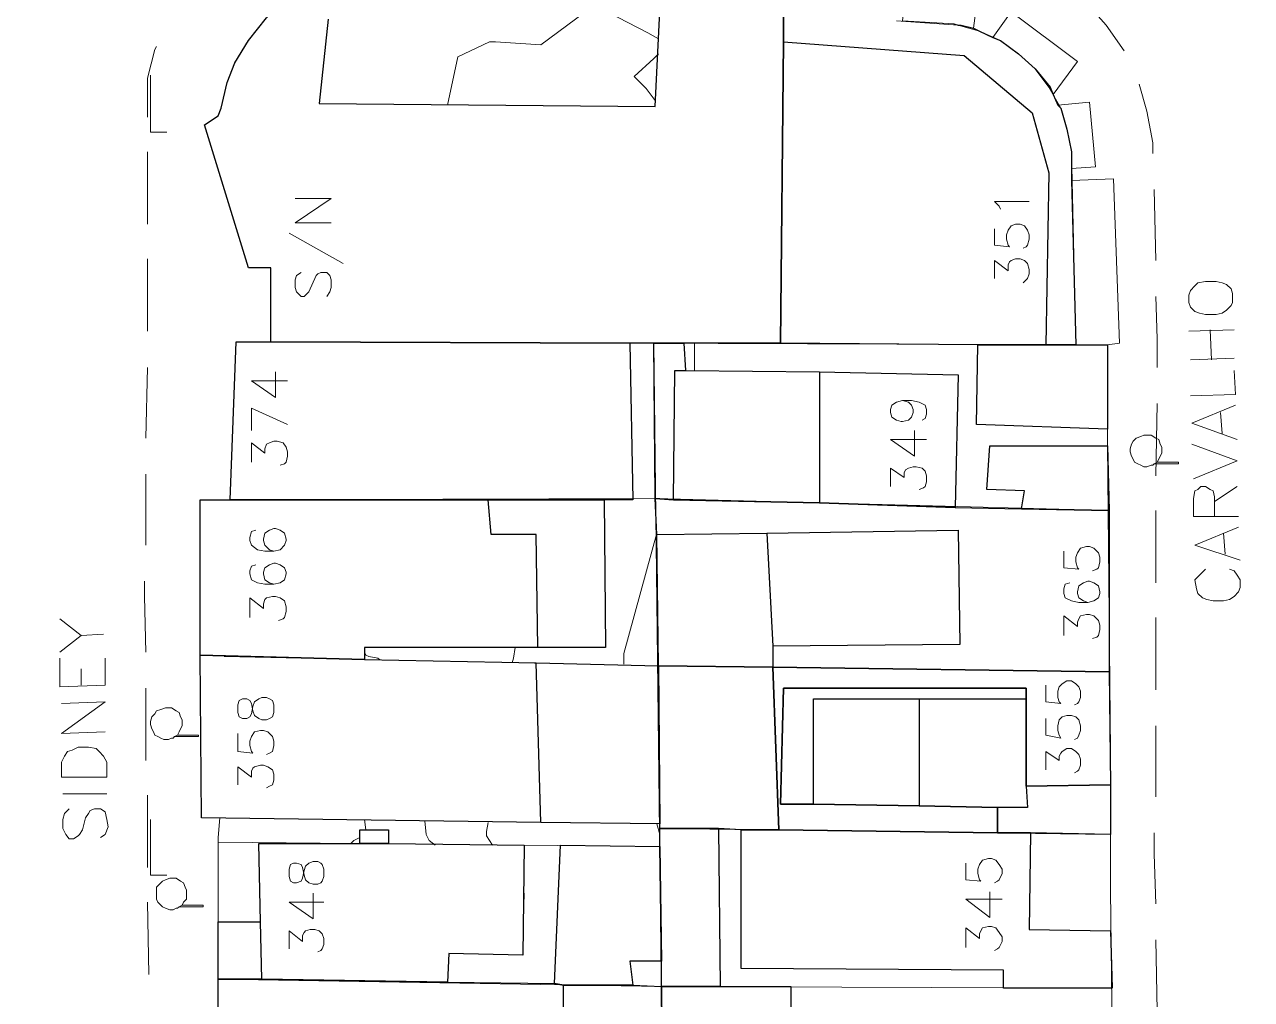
# Model space of a CAD drawing. Extents: x -2391 to 32076, y -11492 to 5852.
# Drawn here: x 4624 to 4692.9, y -1031.5 to -976.7 of the extents above; entities that cross this region are included whole.
import ezdxf

# ---------------------------------------------------------------- set-up
doc = ezdxf.new("R2010")
doc.units = 0
doc.header["$LTSCALE"] = 7
for name, color, linetype in [('ALVE-CT', 3, 'CONTINUOUS'), ('PDF_A101 - EDIFICACAO', 7, 'CONTINUOUS'), ('PDF_A103 - PROJECAO_1', 7, 'CONTINUOUS'), ('PDF_A104 - PROJECAO_2', 7, 'CONTINUOUS'), ('PDF_A120 - MARQUISE', 7, 'CONTINUOUS'), ('PDF_A123 - N DE PORTA', 7, 'CONTINUOUS'), ('PDF_A124 - MURO', 7, 'CONTINUOUS'), ('PDF_C301 - MEIO_FIO_2D', 7, 'CONTINUOUS'), ('PDF_C307 - TXT_NOME_LOGRADOURO', 7, 'CONTINUOUS'), ('PDF_F602 - ARVORE_ISOLADA', 7, 'CONTINUOUS'), ('PDF_I903 - POSTE', 7, 'CONTINUOUS'), ('PDF_N1401 - CURVA_MESTRA', 7, 'CONTINUOUS')]:
    doc.layers.add(name, color=color, linetype=linetype)

msp = doc.modelspace()

# ---------------------------------------------------------------- linework, layer by layer
at = {"layer": 'ALVE-CT'}
msp.add_circle((4550.796, -1271.53), 500, dxfattribs=at)
at = {"layer": 'PDF_A101 - EDIFICACAO', "lineweight": 30}
for points in [[(4641.047, -976.392), (4640.539, -981.133), (4659.419, -981.303), (4659.758, -974.022)], [(4666.616, -976.054), (4666.616, -977.662), (4666.446, -994.595), (4661.028, -994.595), (4659.335, -994.595), (4657.98, -994.595), (4637.83, -994.51), (4637.83, -990.362), (4636.56, -990.362), (4634.105, -982.319), (4634.867, -981.811), (4635.036, -981.387), (4635.375, -979.948), (4635.798, -978.848), (4636.56, -977.578), (4637.576, -976.308)], [(4676.183, -976.646), (4676.437, -976.731), (4676.606, -976.731), (4677.283, -976.9), (4677.622, -977.07), (4678.384, -977.408), (4678.807, -977.578), (4679.823, -978.34), (4680.754, -979.186), (4681.601, -980.202), (4681.77, -980.625), (4682.024, -981.218), (4682.194, -981.387), (4682.532, -982.573), (4682.786, -983.843), (4682.786, -984.774), (4682.786, -985.451), (4683.04, -994.68), (4681.347, -994.68), (4677.537, -994.68), (4666.446, -994.595), (4666.616, -977.662), (4666.616, -976.054)]]:
    msp.add_lwpolyline(points, dxfattribs=at)
for points in [[(4657.98, -994.595), (4658.149, -1003.4), (4656.541, -1003.4), (4650.022, -1003.4), (4635.544, -1003.4), (4635.883, -994.51), (4637.83, -994.51)], [(4676.437, -996.373), (4676.267, -1003.823), (4668.648, -1003.569), (4660.435, -1003.4), (4659.419, -1003.315), (4659.419, -1003.231), (4659.335, -994.595), (4661.028, -994.595), (4661.112, -996.119), (4668.648, -996.204)], [(4677.537, -994.68), (4681.347, -994.68), (4683.04, -994.68), (4684.818, -994.68), (4684.818, -999.421), (4677.453, -999.167)], [(4684.903, -1003.993), (4679.993, -1003.908), (4680.162, -1002.892), (4678.045, -1002.807), (4678.215, -1000.352), (4684.818, -1000.352)], [(4656.541, -1003.4), (4656.625, -1011.697), (4652.815, -1011.697), (4643.079, -1011.697), (4643.079, -1012.374), (4633.851, -1012.12), (4633.851, -1003.4), (4635.544, -1003.4), (4650.022, -1003.4)], [(4684.903, -1003.993), (4684.903, -1013.052), (4666.023, -1012.798), (4659.589, -1012.713), (4659.504, -1005.347), (4659.419, -1003.315), (4660.435, -1003.4), (4668.648, -1003.569), (4676.267, -1003.823), (4679.993, -1003.908)], [(4659.589, -1012.713), (4659.673, -1021.603), (4652.985, -1021.518), (4633.935, -1021.264), (4633.851, -1012.12), (4643.079, -1012.374), (4652.731, -1012.544)], [(4666.023, -1012.798), (4666.362, -1021.941), (4664.245, -1021.941), (4662.975, -1021.857), (4659.673, -1021.857), (4659.673, -1021.603), (4659.589, -1012.713)], [(4666.023, -1012.798), (4684.903, -1013.052), (4684.988, -1019.401), (4680.246, -1019.486), (4680.246, -1014.576), (4680.246, -1013.983), (4666.616, -1013.983), (4666.446, -1020.502), (4668.309, -1020.502), (4674.235, -1020.587), (4678.638, -1020.671), (4678.638, -1022.111), (4666.362, -1021.941)], [(4680.246, -1014.576), (4680.246, -1019.486), (4684.988, -1019.401), (4684.988, -1022.195), (4680.5, -1022.111), (4678.638, -1022.111), (4678.638, -1020.671), (4674.235, -1020.587), (4668.309, -1020.502), (4666.446, -1020.502), (4666.616, -1013.983), (4680.246, -1013.983)], [(4644.434, -1022.703), (4642.825, -1022.703), (4642.825, -1021.941), (4644.434, -1021.941)], [(4662.975, -1021.857), (4663.06, -1030.746), (4659.758, -1030.746), (4659.758, -1029.307), (4659.673, -1022.873), (4659.673, -1021.857)], [(4666.362, -1021.941), (4678.638, -1022.111), (4680.5, -1022.111), (4680.416, -1027.529), (4684.988, -1027.614), (4685.072, -1030.831), (4678.977, -1030.831), (4678.977, -1029.815), (4664.245, -1029.73), (4664.245, -1021.941)], [(4652.053, -1022.788), (4651.969, -1028.968), (4647.82, -1028.884), (4647.736, -1030.492), (4637.322, -1030.323), (4635.29, -1030.323), (4634.867, -1030.323), (4634.867, -1027.106), (4637.237, -1027.106), (4637.153, -1022.703), (4642.825, -1022.703), (4644.434, -1022.703)], [(4659.673, -1022.873), (4659.758, -1029.307), (4657.98, -1029.307), (4658.149, -1030.662), (4654.255, -1030.662), (4653.747, -1030.577), (4654.085, -1022.788)], [(4659.758, -1030.746), (4659.843, -1039.805), (4655.186, -1039.805), (4654.255, -1039.721), (4654.255, -1038.789), (4639.439, -1038.451), (4639.439, -1033.286), (4634.867, -1033.032), (4634.867, -1030.323), (4635.29, -1030.323), (4637.322, -1030.323), (4647.736, -1030.492), (4653.747, -1030.577), (4654.255, -1030.662), (4658.149, -1030.662)], [(4685.072, -1036.419), (4685.072, -1040.059), (4671.526, -1039.89), (4665.515, -1039.805), (4665.684, -1038.366), (4663.822, -1038.366), (4663.822, -1039.805), (4659.843, -1039.805), (4659.758, -1030.746), (4663.06, -1030.746), (4667.039, -1030.746), (4667.039, -1031.932), (4679.231, -1031.932), (4679.231, -1036.419)]]:
    msp.add_lwpolyline(points, close=True, dxfattribs=at)
at = {"layer": 'PDF_A103 - PROJECAO_1', "lineweight": 30}
for points in [[(4681.347, -994.68), (4677.537, -994.68), (4666.446, -994.595), (4666.616, -977.662), (4676.775, -978.424), (4680.585, -981.641), (4681.516, -985.028)], [(4661.112, -996.119), (4668.648, -996.204), (4668.648, -1003.569), (4660.435, -1003.4), (4660.52, -996.119)], [(4652.815, -1011.697), (4652.731, -1005.347), (4650.191, -1005.347), (4650.022, -1003.4), (4656.541, -1003.4), (4656.625, -1011.697)], [(4666.023, -1011.612), (4666.023, -1012.798), (4659.589, -1012.713), (4659.504, -1005.347), (4665.684, -1005.263), (4676.437, -1005.093), (4676.521, -1011.528)], [(4659.589, -1012.713), (4659.673, -1021.603), (4652.985, -1021.518), (4652.731, -1012.544)], [(4680.246, -1019.486), (4680.331, -1020.671), (4678.638, -1020.671), (4674.235, -1020.587), (4668.309, -1020.502), (4668.309, -1014.576), (4674.235, -1014.576), (4680.246, -1014.576)], [(4642.825, -1022.703), (4644.434, -1022.703), (4652.053, -1022.788), (4651.969, -1028.968), (4647.82, -1028.884), (4647.736, -1030.492), (4637.322, -1030.323), (4637.237, -1027.106), (4637.153, -1022.703)], [(4658.149, -1030.662), (4659.758, -1030.746), (4659.843, -1039.805), (4655.186, -1039.805), (4654.255, -1039.721), (4654.255, -1038.789), (4654.255, -1030.662)], [(4663.06, -1030.746), (4667.039, -1030.746), (4667.039, -1031.932), (4667.039, -1033.371), (4667.97, -1033.371), (4667.97, -1038.451), (4665.684, -1038.366), (4663.822, -1038.366), (4663.822, -1039.805), (4659.843, -1039.805), (4659.758, -1030.746)]]:
    msp.add_lwpolyline(points, close=True, dxfattribs=at)
at = {"layer": 'PDF_A104 - PROJECAO_2', "lineweight": 30}
for points in [[(4666.023, -1011.612), (4666.023, -1012.798), (4659.589, -1012.713), (4659.504, -1005.347), (4665.684, -1005.263)], [(4674.235, -1014.576), (4674.235, -1020.587), (4668.309, -1020.502), (4668.309, -1014.576)]]:
    msp.add_lwpolyline(points, close=True, dxfattribs=at)
at = {"layer": 'PDF_A120 - MARQUISE', "lineweight": 9}
for points in [[(4677.283, -976.9), (4676.606, -976.731), (4676.437, -976.731), (4676.183, -976.646), (4673.304, -976.477), (4673.473, -975.038), (4677.453, -975.63)], [(4681.77, -980.625), (4681.601, -980.202), (4680.754, -979.186), (4679.823, -978.34), (4678.807, -977.578), (4678.384, -977.408), (4679.4, -975.969), (4683.125, -978.763)], [(4682.786, -984.774), (4682.786, -983.843), (4682.532, -982.573), (4682.194, -981.387), (4682.024, -981.218), (4683.802, -981.049), (4684.141, -984.689)], [(4684.818, -994.68), (4683.04, -994.68), (4682.786, -985.451), (4685.157, -985.367), (4685.496, -994.595)]]:
    msp.add_lwpolyline(points, close=True, dxfattribs=at)
at = {"layer": 'PDF_A123 - N DE PORTA', "lineweight": 9}
for points in [[(4641.217, -987.822), (4639.185, -987.822), (4641.217, -986.467), (4639.185, -986.467)], [(4678.807, -987.06), (4678.723, -986.891), (4678.469, -986.637), (4680.416, -986.637)], [(4678.469, -988.161), (4678.469, -989.092), (4679.315, -989.177), (4679.231, -989.092), (4679.146, -988.753), (4679.146, -988.499), (4679.231, -988.245), (4679.4, -987.991), (4679.654, -987.907), (4679.908, -987.907), (4680.162, -987.991), (4680.331, -988.245), (4680.416, -988.499), (4680.416, -988.753), (4680.331, -989.092), (4680.246, -989.177), (4680.077, -989.261)], [(4638.846, -988.415), (4641.894, -990.108)], [(4678.469, -990.954), (4678.469, -989.938), (4679.231, -990.531), (4679.231, -990.192), (4679.315, -990.023), (4679.4, -989.938), (4679.654, -989.854), (4679.908, -989.854), (4680.162, -989.938), (4680.331, -990.108), (4680.416, -990.446), (4680.416, -990.7), (4680.331, -990.954), (4680.246, -991.039), (4680.077, -991.208)], [(4639.523, -990.616), (4639.269, -990.785), (4639.185, -991.039), (4639.185, -991.462), (4639.269, -991.716), (4639.523, -991.97), (4639.693, -991.97), (4639.862, -991.801), (4639.947, -991.716), (4640.031, -991.547), (4640.285, -990.954), (4640.37, -990.785), (4640.455, -990.7), (4640.624, -990.616), (4640.963, -990.616), (4641.132, -990.785), (4641.217, -991.039), (4641.217, -991.462), (4641.132, -991.716), (4640.963, -991.97)], [(4638.761, -996.712), (4636.729, -996.712), (4638.084, -997.643), (4638.084, -996.204)], [(4673.304, -997.812), (4673.643, -997.897), (4673.812, -998.066), (4673.897, -998.32), (4673.897, -998.49), (4673.812, -998.744), (4673.643, -998.913), (4673.304, -998.998), (4673.219, -998.998), (4672.965, -998.913), (4672.711, -998.744), (4672.627, -998.49), (4672.627, -998.32), (4672.711, -998.066), (4672.965, -997.897), (4673.304, -997.812), (4673.812, -997.812), (4674.235, -997.897), (4674.574, -998.066), (4674.659, -998.32), (4674.659, -998.574), (4674.574, -998.828), (4674.405, -998.913)], [(4638.761, -999.167), (4636.729, -998.236), (4636.729, -999.505)], [(4674.659, -1000.013), (4672.627, -1000.013), (4673.981, -1000.945), (4673.981, -999.505)], [(4636.729, -1001.283), (4636.729, -1000.183), (4637.491, -1000.775), (4637.491, -1000.521), (4637.576, -1000.267), (4637.745, -1000.183), (4637.999, -1000.098), (4638.169, -1000.098), (4638.507, -1000.183), (4638.677, -1000.437), (4638.761, -1000.691), (4638.761, -1000.945), (4638.677, -1001.283), (4638.592, -1001.368), (4638.338, -1001.453)], [(4672.627, -1002.638), (4672.627, -1001.622), (4673.389, -1002.13), (4673.389, -1001.876), (4673.473, -1001.707), (4673.643, -1001.622), (4673.897, -1001.537), (4674.066, -1001.537), (4674.405, -1001.622), (4674.574, -1001.791), (4674.659, -1002.045), (4674.659, -1002.384), (4674.574, -1002.638), (4674.489, -1002.723), (4674.235, -1002.807)], [(4636.983, -1005.093), (4636.729, -1005.178), (4636.645, -1005.517), (4636.645, -1005.686), (4636.729, -1005.94), (4637.068, -1006.194), (4637.491, -1006.279), (4637.999, -1006.279), (4638.338, -1006.194), (4638.592, -1005.94), (4638.677, -1005.686), (4638.677, -1005.601), (4638.592, -1005.263), (4638.338, -1005.093), (4638.084, -1005.009), (4637.999, -1005.009), (4637.745, -1005.093), (4637.491, -1005.263), (4637.407, -1005.601), (4637.407, -1005.686), (4637.491, -1005.94), (4637.745, -1006.194), (4637.999, -1006.279)], [(4682.363, -1006.279), (4682.363, -1007.21), (4683.21, -1007.295), (4683.125, -1007.21), (4683.04, -1006.871), (4683.04, -1006.617), (4683.125, -1006.363), (4683.294, -1006.109), (4683.633, -1006.025), (4683.802, -1006.025), (4684.056, -1006.109), (4684.31, -1006.363), (4684.395, -1006.617), (4684.395, -1006.871), (4684.31, -1007.21), (4684.226, -1007.295), (4683.972, -1007.379)], [(4636.983, -1007.041), (4636.729, -1007.125), (4636.645, -1007.379), (4636.645, -1007.549), (4636.729, -1007.887), (4637.068, -1008.057), (4637.491, -1008.141), (4637.999, -1008.141), (4638.338, -1008.057), (4638.592, -1007.887), (4638.677, -1007.549), (4638.677, -1007.464), (4638.592, -1007.21), (4638.338, -1007.041), (4638.084, -1006.956), (4637.999, -1006.956), (4637.745, -1007.041), (4637.491, -1007.21), (4637.407, -1007.464), (4637.407, -1007.549), (4637.491, -1007.887), (4637.745, -1008.057), (4637.999, -1008.141)], [(4682.702, -1008.057), (4682.448, -1008.141), (4682.363, -1008.395), (4682.363, -1008.649), (4682.448, -1008.903), (4682.786, -1009.072), (4683.21, -1009.157), (4683.718, -1009.157), (4684.056, -1009.072), (4684.31, -1008.903), (4684.395, -1008.649), (4684.395, -1008.565), (4684.31, -1008.226), (4684.056, -1008.057), (4683.802, -1007.972), (4683.718, -1007.972), (4683.464, -1008.057), (4683.21, -1008.226), (4683.125, -1008.565), (4683.125, -1008.649), (4683.21, -1008.903), (4683.464, -1009.072), (4683.718, -1009.157)], [(4636.645, -1010.004), (4636.645, -1008.903), (4637.407, -1009.496), (4637.407, -1009.242), (4637.491, -1008.988), (4637.576, -1008.903), (4637.915, -1008.819), (4638.084, -1008.819), (4638.338, -1008.903), (4638.592, -1009.072), (4638.677, -1009.411), (4638.677, -1009.665), (4638.592, -1010.004), (4638.507, -1010.088), (4638.253, -1010.173)], [(4682.363, -1011.02), (4682.363, -1009.919), (4683.125, -1010.512), (4683.125, -1010.258), (4683.21, -1010.088), (4683.294, -1009.919), (4683.633, -1009.834), (4683.802, -1009.834), (4684.056, -1009.919), (4684.31, -1010.173), (4684.395, -1010.427), (4684.395, -1010.681), (4684.31, -1011.02), (4684.226, -1011.104), (4683.972, -1011.189)], [(4681.347, -1013.814), (4681.347, -1014.745), (4682.194, -1014.83), (4682.109, -1014.745), (4682.024, -1014.491), (4682.024, -1014.152), (4682.109, -1013.898), (4682.278, -1013.729), (4682.532, -1013.56), (4682.786, -1013.56), (4683.04, -1013.729), (4683.21, -1013.898), (4683.294, -1014.152), (4683.294, -1014.491), (4683.21, -1014.745), (4683.125, -1014.83), (4682.956, -1014.914)], [(4681.347, -1015.676), (4681.347, -1016.608), (4682.194, -1016.777), (4682.109, -1016.608), (4682.024, -1016.354), (4682.024, -1016.1), (4682.109, -1015.761), (4682.278, -1015.592), (4682.532, -1015.507), (4682.786, -1015.507), (4683.04, -1015.592), (4683.21, -1015.761), (4683.294, -1016.1), (4683.294, -1016.354), (4683.21, -1016.608), (4683.125, -1016.777), (4682.956, -1016.862)], [(4635.967, -1016.523), (4635.967, -1017.539), (4636.814, -1017.624), (4636.729, -1017.539), (4636.645, -1017.2), (4636.645, -1016.946), (4636.729, -1016.692), (4636.899, -1016.438), (4637.237, -1016.354), (4637.407, -1016.354), (4637.661, -1016.438), (4637.915, -1016.692), (4637.999, -1016.946), (4637.999, -1017.2), (4637.915, -1017.539), (4637.745, -1017.624), (4637.576, -1017.708)], [(4681.347, -1018.555), (4681.347, -1017.539), (4682.109, -1018.047), (4682.109, -1017.793), (4682.194, -1017.624), (4682.278, -1017.539), (4682.532, -1017.37), (4682.786, -1017.37), (4683.04, -1017.539), (4683.21, -1017.708), (4683.294, -1017.962), (4683.294, -1018.301), (4683.21, -1018.555), (4683.125, -1018.64), (4682.956, -1018.724)], [(4635.967, -1019.401), (4635.967, -1018.386), (4636.729, -1018.978), (4636.729, -1018.64), (4636.814, -1018.47), (4636.899, -1018.386), (4637.237, -1018.301), (4637.407, -1018.301), (4637.661, -1018.386), (4637.915, -1018.555), (4637.999, -1018.809), (4637.999, -1019.147), (4637.915, -1019.401), (4637.745, -1019.486), (4637.576, -1019.571)], [(4676.86, -1023.804), (4676.86, -1024.735), (4677.707, -1024.82), (4677.622, -1024.735), (4677.537, -1024.397), (4677.537, -1024.143), (4677.622, -1023.889), (4677.791, -1023.635), (4678.13, -1023.55), (4678.299, -1023.55), (4678.553, -1023.635), (4678.723, -1023.889), (4678.892, -1024.143), (4678.892, -1024.397), (4678.723, -1024.735), (4678.638, -1024.82), (4678.469, -1024.905)], [(4678.892, -1025.836), (4676.86, -1025.836), (4678.215, -1026.852), (4678.215, -1025.413)], [(4640.793, -1026.005), (4638.846, -1026.005), (4640.201, -1026.937), (4640.201, -1025.497)], [(4638.846, -1028.63), (4638.846, -1027.614), (4639.608, -1028.207), (4639.608, -1027.868), (4639.693, -1027.699), (4639.777, -1027.614), (4640.031, -1027.529), (4640.285, -1027.529), (4640.539, -1027.614), (4640.709, -1027.783), (4640.793, -1028.037), (4640.793, -1028.376), (4640.709, -1028.63), (4640.624, -1028.714), (4640.455, -1028.799)], [(4676.86, -1028.545), (4676.86, -1027.445), (4677.622, -1028.037), (4677.622, -1027.783), (4677.707, -1027.614), (4677.791, -1027.445), (4678.13, -1027.36), (4678.299, -1027.36), (4678.553, -1027.445), (4678.723, -1027.699), (4678.892, -1027.953), (4678.892, -1028.207), (4678.723, -1028.545), (4678.638, -1028.63), (4678.469, -1028.714)]]:
    msp.add_lwpolyline(points, dxfattribs=at)
for points in [[(4635.967, -1015.338), (4636.052, -1015.592), (4636.221, -1015.676), (4636.475, -1015.676), (4636.645, -1015.592), (4636.729, -1015.422), (4636.814, -1014.999), (4636.899, -1014.745), (4637.153, -1014.576), (4637.322, -1014.491), (4637.576, -1014.491), (4637.745, -1014.576), (4637.915, -1014.66), (4637.999, -1014.914), (4637.999, -1015.338), (4637.915, -1015.592), (4637.745, -1015.676), (4637.576, -1015.761), (4637.322, -1015.761), (4637.153, -1015.676), (4636.899, -1015.507), (4636.814, -1015.253), (4636.729, -1014.83), (4636.645, -1014.66), (4636.475, -1014.576), (4636.221, -1014.576), (4636.052, -1014.66), (4635.967, -1014.914)], [(4638.846, -1024.566), (4638.931, -1024.82), (4639.1, -1024.905), (4639.269, -1024.905), (4639.523, -1024.82), (4639.608, -1024.651), (4639.693, -1024.227), (4639.777, -1023.973), (4639.947, -1023.804), (4640.201, -1023.719), (4640.455, -1023.719), (4640.624, -1023.804), (4640.709, -1023.889), (4640.793, -1024.143), (4640.793, -1024.566), (4640.709, -1024.82), (4640.624, -1024.905), (4640.455, -1024.989), (4640.201, -1024.989), (4639.947, -1024.905), (4639.777, -1024.735), (4639.693, -1024.481), (4639.608, -1024.058), (4639.523, -1023.889), (4639.269, -1023.804), (4639.1, -1023.804), (4638.931, -1023.889), (4638.846, -1024.143)]]:
    msp.add_lwpolyline(points, close=True, dxfattribs=at)
at = {"layer": 'PDF_A124 - MURO', "lineweight": 9}
for points in [[(4634.867, -981.811), (4635.036, -981.387), (4635.375, -979.948), (4635.798, -978.848), (4636.56, -977.578), (4637.576, -976.308), (4638.677, -975.292), (4639.947, -974.445), (4641.301, -973.683), (4642.74, -973.26), (4646.381, -973.429), (4649.429, -973.514), (4666.7, -974.36), (4666.616, -976.054), (4666.446, -994.595)], [(4685.072, -1033.286), (4684.988, -1025.328), (4684.988, -1022.873), (4684.988, -1019.147), (4684.988, -1017.539), (4684.818, -1000.267), (4684.818, -998.828), (4684.818, -994.68), (4683.04, -994.68), (4682.786, -983.843), (4682.532, -982.573), (4682.194, -981.387), (4681.516, -980.202), (4680.754, -979.186), (4679.823, -978.34), (4678.807, -977.578), (4677.622, -977.07), (4676.437, -976.731), (4672.965, -976.477)], [(4637.83, -990.362), (4637.83, -992.817), (4637.83, -994.51)], [(4683.04, -994.68), (4637.83, -994.51), (4635.883, -994.51), (4635.544, -1003.4), (4659.419, -1003.315), (4684.903, -1003.993)], [(4661.112, -1148.006), (4659.335, -994.595)], [(4684.903, -1013.052), (4659.589, -1012.713), (4635.205, -1012.205)], [(4634.951, -1021.264), (4634.867, -1022.365), (4634.867, -1022.957), (4634.867, -1023.973), (4634.867, -1026.175), (4634.867, -1036.758), (4634.867, -1039.297), (4634.951, -1051.574), (4634.951, -1052.844), (4634.951, -1058.939), (4634.951, -1060.548), (4635.036, -1067.998), (4635.036, -1069.607), (4635.036, -1071.639), (4635.29, -1086.794)], [(4684.988, -1022.195), (4659.673, -1021.857)], [(4634.867, -1022.619), (4659.673, -1022.873)], [(4685.072, -1030.831), (4659.758, -1030.746), (4634.867, -1030.323)]]:
    msp.add_lwpolyline(points, dxfattribs=at)
at = {"layer": 'PDF_C301 - MEIO_FIO_2D', "lineweight": 9}
for points in [[(4683.21, -975.122), (4683.548, -975.376), (4684.734, -976.731), (4685.75, -978.17)], [(4630.888, -981.895), (4630.888, -979.694), (4631.311, -978.086), (4631.396, -977.916)], [(4686.596, -980.033), (4687.02, -981.557), (4687.358, -983.335), (4687.358, -983.927)], [(4630.888, -987.907), (4630.888, -983.843)], [(4687.443, -985.959), (4687.528, -989.938)], [(4630.888, -993.918), (4630.888, -993.156), (4630.888, -989.854)], [(4687.528, -991.97), (4687.612, -994.341), (4687.612, -995.95)], [(4630.803, -999.929), (4630.888, -995.95)], [(4687.612, -997.982), (4687.528, -1002.045)], [(4630.803, -1005.94), (4630.803, -1001.961)], [(4687.528, -1003.993), (4687.528, -1008.057)], [(4630.803, -1011.951), (4630.718, -1008.819), (4630.718, -1007.972)], [(4687.528, -1010.004), (4687.528, -1014.068)], [(4630.803, -1018.047), (4630.803, -1013.983)], [(4687.528, -1016.1), (4687.528, -1017.793), (4687.528, -1020.079)], [(4630.888, -1024.058), (4630.888, -1019.994)], [(4687.443, -1022.111), (4687.443, -1023.296), (4687.528, -1026.09)], [(4630.972, -1030.069), (4630.888, -1026.005)], [(4687.528, -1028.122), (4687.612, -1032.101)]]:
    msp.add_lwpolyline(points, dxfattribs=at)
at = {"layer": 'PDF_C307 - TXT_NOME_LOGRADOURO', "lineweight": 9}
for points in [[(4689.39, -992.309), (4689.475, -992.563), (4689.729, -992.817), (4689.983, -992.902), (4690.321, -992.986), (4690.914, -992.986), (4691.253, -992.902), (4691.507, -992.732), (4691.761, -992.478), (4691.845, -992.309), (4691.845, -991.801), (4691.761, -991.547), (4691.507, -991.293), (4691.253, -991.208), (4690.914, -991.124), (4690.321, -991.124), (4689.898, -991.208), (4689.729, -991.378), (4689.475, -991.632), (4689.39, -991.886)], [(4628.602, -1018.978), (4626.062, -1018.978), (4626.062, -1018.132), (4626.231, -1017.793), (4626.4, -1017.539), (4626.654, -1017.454), (4626.993, -1017.285), (4627.586, -1017.285), (4628.009, -1017.37), (4628.178, -1017.539), (4628.432, -1017.793), (4628.602, -1018.132)]]:
    msp.add_lwpolyline(points, close=True, dxfattribs=at)
for points in [[(4689.39, -993.918), (4691.93, -993.833)], [(4690.66, -995.526), (4690.575, -993.833)], [(4689.475, -995.526), (4691.93, -995.442)], [(4689.475, -997.558), (4692.015, -997.474), (4691.93, -996.119)], [(4692.099, -1000.013), (4689.56, -999.082), (4692.015, -998.066)], [(4691.253, -999.675), (4691.168, -998.49)], [(4689.644, -1002.215), (4692.099, -1001.199), (4689.56, -1000.267)], [(4692.184, -1004.331), (4689.644, -1004.331), (4689.644, -1003.315), (4689.729, -1002.892), (4689.898, -1002.807), (4690.067, -1002.638), (4690.321, -1002.638), (4690.575, -1002.807), (4690.745, -1002.892), (4690.829, -1003.231), (4690.829, -1004.331)], [(4690.829, -1003.485), (4692.099, -1002.638)], [(4692.269, -1006.787), (4689.729, -1005.94), (4692.184, -1004.924)], [(4691.422, -1006.448), (4691.337, -1005.263)], [(4690.321, -1007.295), (4690.152, -1007.464), (4689.898, -1007.718), (4689.729, -1007.887), (4689.814, -1008.395), (4689.898, -1008.649), (4690.152, -1008.903), (4690.406, -1008.988), (4690.745, -1009.072), (4691.337, -1009.072), (4691.676, -1008.988), (4691.93, -1008.819), (4692.184, -1008.565), (4692.269, -1008.311), (4692.269, -1007.887), (4692.099, -1007.633), (4691.93, -1007.379), (4691.676, -1007.295)], [(4625.977, -1010.088), (4627.162, -1011.02)], [(4625.977, -1011.951), (4627.162, -1011.02), (4628.432, -1010.935)], [(4628.517, -1012.29), (4628.517, -1013.814), (4625.977, -1013.898), (4625.977, -1012.29)], [(4627.162, -1013.814), (4627.162, -1012.882)], [(4628.517, -1016.438), (4626.062, -1016.523), (4628.517, -1014.745), (4626.062, -1014.83)], [(4626.146, -1019.909), (4628.602, -1019.909)], [(4626.485, -1020.756), (4626.231, -1021.01), (4626.146, -1021.349), (4626.146, -1021.857), (4626.316, -1022.195), (4626.485, -1022.449), (4626.739, -1022.449), (4626.993, -1022.28), (4627.078, -1022.195), (4627.247, -1021.941), (4627.416, -1021.264), (4627.586, -1021.01), (4627.67, -1020.841), (4627.924, -1020.756), (4628.263, -1020.756), (4628.517, -1020.925), (4628.602, -1021.349), (4628.686, -1021.772), (4628.517, -1022.195), (4628.263, -1022.365)]]:
    msp.add_lwpolyline(points, dxfattribs=at)
at = {"layer": 'PDF_F602 - ARVORE_ISOLADA', "lineweight": 9}
for points in [[(4687.612, -1001.283), (4687.443, -1001.368), (4687.358, -1001.453), (4687.274, -1001.453), (4687.02, -1001.537), (4686.85, -1001.537), (4686.681, -1001.453), (4686.512, -1001.368), (4686.342, -1001.283), (4686.258, -1001.114), (4686.173, -1000.945), (4686.088, -1000.691), (4686.088, -1000.521), (4686.173, -1000.267), (4686.258, -1000.098), (4686.427, -999.929), (4686.681, -999.844), (4686.85, -999.759), (4687.274, -999.759), (4687.528, -999.929), (4687.697, -1000.013), (4687.782, -1000.267), (4687.866, -1000.437), (4687.866, -1000.606), (4687.866, -1000.775), (4687.782, -1000.945), (4687.697, -1001.114), (4687.612, -1001.283), (4687.443, -1001.368), (4688.798, -1001.368), (4688.798, -1001.283)], [(4632.581, -1016.608), (4632.411, -1016.692), (4632.327, -1016.777), (4632.242, -1016.777), (4632.073, -1016.862), (4631.819, -1016.862), (4631.65, -1016.777), (4631.48, -1016.692), (4631.311, -1016.608), (4631.226, -1016.438), (4631.142, -1016.269), (4631.057, -1016.015), (4631.057, -1015.846), (4631.142, -1015.592), (4631.311, -1015.422), (4631.396, -1015.253), (4631.65, -1015.168), (4631.903, -1015.084), (4632.242, -1015.084), (4632.496, -1015.253), (4632.665, -1015.338), (4632.75, -1015.592), (4632.835, -1015.761), (4632.835, -1015.93), (4632.835, -1016.1), (4632.75, -1016.269), (4632.665, -1016.438), (4632.581, -1016.608), (4632.411, -1016.692), (4633.766, -1016.692), (4633.766, -1016.608)], [(4632.835, -1026.175), (4632.665, -1026.259), (4632.581, -1026.344), (4632.496, -1026.344), (4632.327, -1026.429), (4632.157, -1026.429), (4631.903, -1026.344), (4631.734, -1026.259), (4631.65, -1026.175), (4631.48, -1026.005), (4631.396, -1025.836), (4631.396, -1025.582), (4631.396, -1025.413), (4631.396, -1025.159), (4631.565, -1024.989), (4631.734, -1024.82), (4631.903, -1024.735), (4632.157, -1024.651), (4632.496, -1024.651), (4632.75, -1024.82), (4632.919, -1024.905), (4633.004, -1025.159), (4633.089, -1025.328), (4633.089, -1025.497), (4633.089, -1025.667), (4633.089, -1025.836), (4632.919, -1026.005), (4632.835, -1026.175), (4632.665, -1026.259), (4634.02, -1026.259), (4634.02, -1026.175)]]:
    msp.add_lwpolyline(points, close=True, dxfattribs=at)
at = {"layer": 'PDF_I903 - POSTE', "lineweight": 9}
for points in [[(4631.988, -982.742), (4631.057, -982.742), (4631.057, -979.525)], [(4631.988, -1024.481), (4631.057, -1024.481), (4631.057, -1021.349)]]:
    msp.add_lwpolyline(points, dxfattribs=at)
at = {"layer": 'PDF_N1401 - CURVA_MESTRA', "lineweight": 20}
for points in [[(4659.589, -977.493), (4658.996, -977.154), (4656.202, -975.715), (4656.033, -975.63), (4655.948, -975.63), (4652.985, -977.832), (4650.445, -977.662), (4650.106, -977.662), (4648.328, -978.509), (4647.736, -981.218)], [(4659.419, -980.964), (4658.911, -980.287), (4658.234, -979.61), (4659.335, -978.594), (4659.589, -978.34)], [(4661.62, -996.119), (4661.62, -995.78), (4661.62, -994.595)], [(4657.641, -1012.628), (4657.641, -1012.036), (4659.504, -1005.263)], [(4643.926, -1012.374), (4643.841, -1012.29), (4643.333, -1012.205), (4643.164, -1012.12), (4643.079, -1011.951)], [(4651.545, -1011.697), (4651.461, -1012.29), (4651.376, -1012.544)], [(4643.079, -1021.349), (4643.164, -1021.941)], [(4647.058, -1022.788), (4646.72, -1022.534), (4646.55, -1022.195), (4646.466, -1021.433)], [(4650.022, -1021.518), (4649.937, -1022.026), (4649.937, -1022.28), (4650.276, -1022.788)], [(4659.673, -1022.195), (4659.504, -1021.603)], [(4642.825, -1022.365), (4642.486, -1022.534), (4642.317, -1022.703)], [(4652.053, -1025.497), (4652.053, -1025.582), (4652.053, -1025.836)]]:
    msp.add_lwpolyline(points, dxfattribs=at)

doc.saveas('drawing.dxf')
